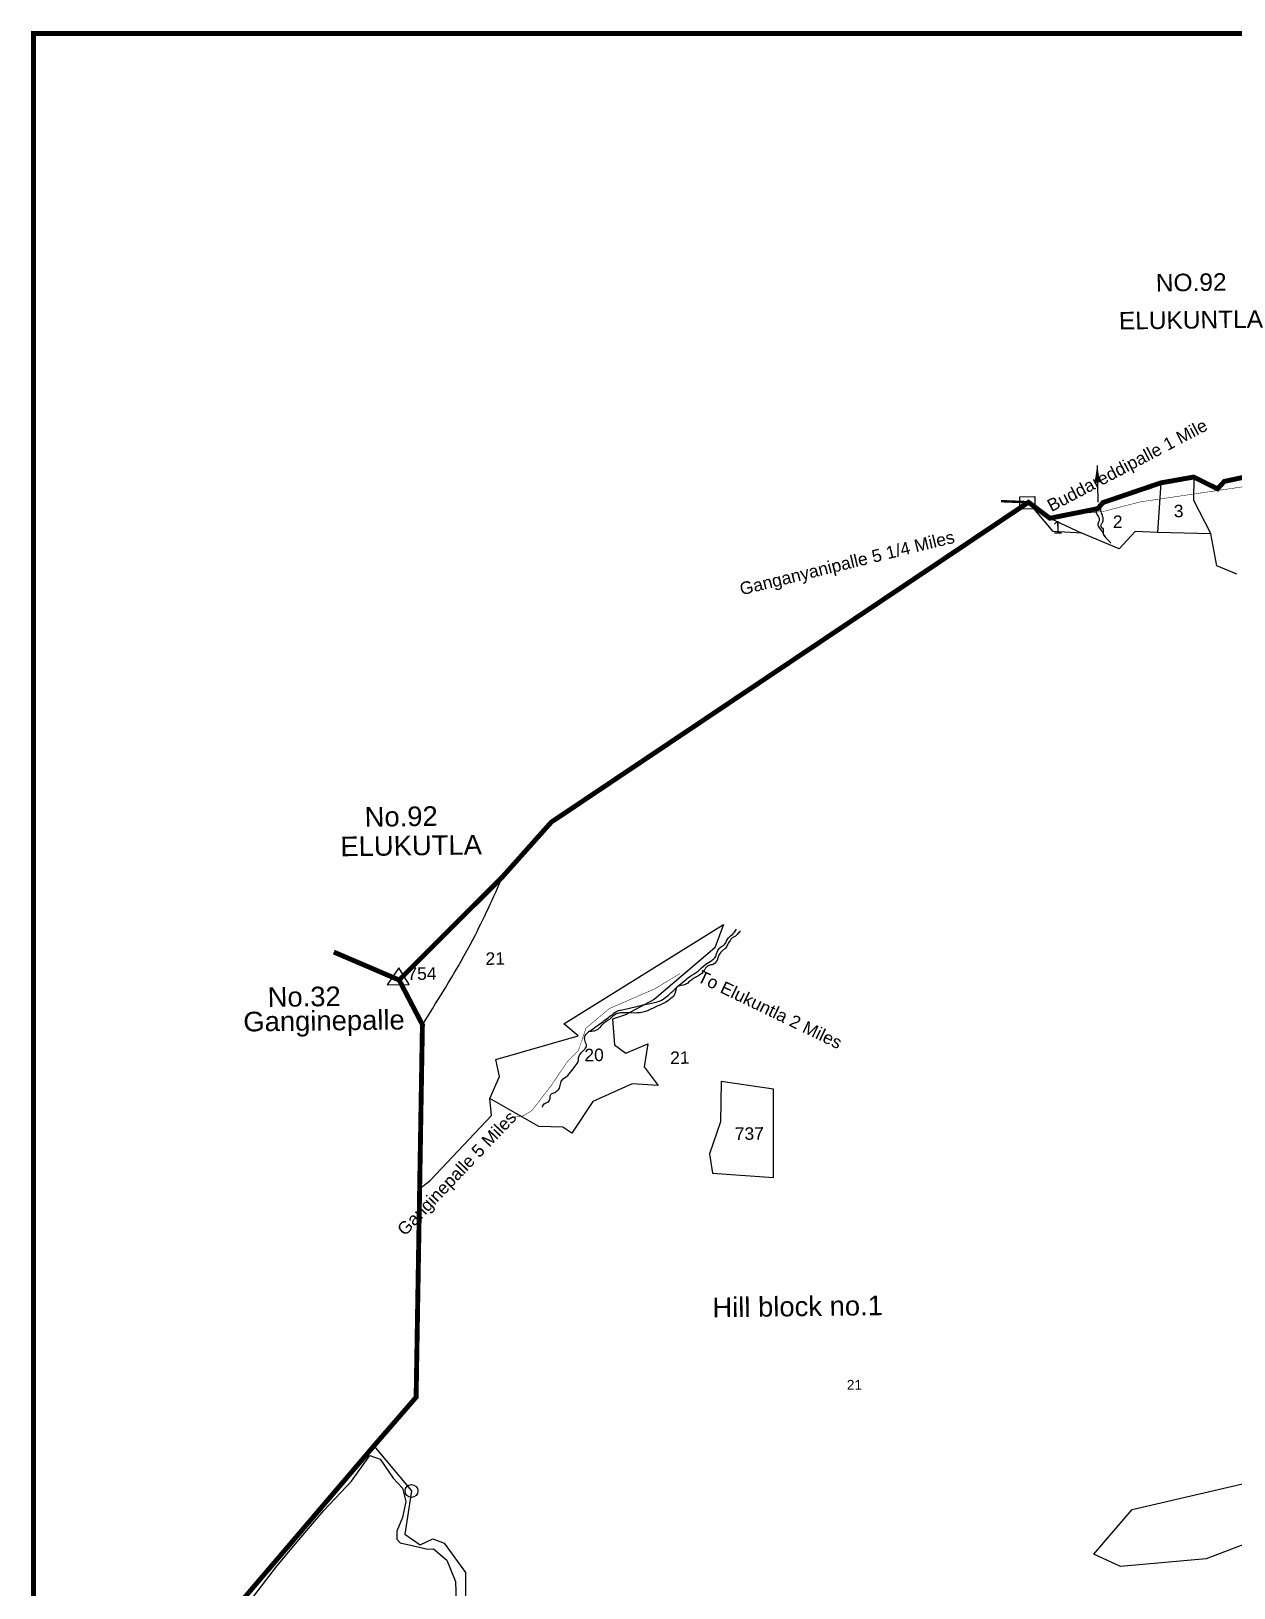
# Model space of a CAD drawing. Header units: feet. Extents: x 806214 to 813245, y 1575800 to 1585148.
# Drawn here: x 806214 to 808677, y 1581960 to 1585148 of the extents above; entities that cross this region are included whole.
import ezdxf
from ezdxf.enums import TextEntityAlignment as Align

# ---------------------------------------------------------------- set-up
doc = ezdxf.new("R2010")
doc.units = ezdxf.units.FT
doc.header["$LTSCALE"] = 15
doc.header["$MEASUREMENT"] = 0
doc.linetypes.add('HIDDEN2', pattern=[0.1875, 0.125, -0.0625])
for name, color, linetype in [('HILL', 17, 'Continuous'), ('PLOT', 7, 'Continuous'), ('PLOT NO', 7, 'Continuous'), ('ROADS', 6, 'Continuous'), ('TANKS-STREAM', 4, 'Continuous'), ('TEXT', 1, 'Continuous'), ('VILLAGE STONES', 240, 'Continuous')]:
    doc.layers.add(name, color=color, linetype=linetype)
doc.layers.add('VILLAGE BOUNDRY', color=5, linetype='HIDDEN2', lineweight=100)
doc.styles.get("Standard").update_dxf_attribs({"font": 'arial.ttf'})
doc.linetypes.add('DOTS', pattern='A,1e-06,-3,["●",Standard,S=3,R=0,X=-1.25,Y=-1.25],-3', length=6.000001)
doc.dimstyles.get("Standard").update_dxf_attribs({"dimtxt": 0.18, "dimasz": 35, "dimexe": 0.18, "dimexo": 0.0625, "dimgap": 0.09, "dimtad": 0, "dimtih": 1, "dimtoh": 1, "dimdec": 4, "dimzin": 0, "dimdsep": 46, "dimtxsty": 'Standard', "dimcen": 0.09, "dimadec": 0, "dimazin": 0, "dimtfac": 1, "dimtdec": 4, "dimtofl": 0, "dimtmove": 0, "dimatfit": 3, "dimfxl": 1, "dimtolj": 1, "dimtzin": 0, "dimarcsym": 0})

msp = doc.modelspace()

# ---------------------------------------------------------------- linework, layer by layer
at = {"layer": 'HILL', "lineweight": -2}
for points in [[(806755.2, 1582050.4), (806813.2, 1582118.4), (806869.4, 1582178.4), (806907.5, 1582230.9), (806928.6, 1582223.6), (806955.3, 1582185), (806974.1, 1582164.2), (806980.6, 1582137.2), (806974, 1582104.1), (806962.5, 1582076.5), (806962.7, 1582060.1), (806969.2, 1582052.3), (806996.4, 1582046.2), (807026.2, 1582039.6), (807037.9, 1582039.8), (807064.8, 1582016.5), (807082.4, 1581973.2), (807083.9, 1581930.1)], [(806647.1, 1581914), (806717, 1582004.3), (806755.2, 1582050.4)]]:
    msp.add_lwpolyline(points, dxfattribs=at)
at = {"layer": 'PLOT', "lineweight": -2}
for points in [[(808526.8, 1584222.6), (808520, 1584121.1)], [(808594.4, 1584234.6), (808593.8, 1584187.5), (808629.1, 1584118)], [(808682.5, 1584035.5), (808641.4, 1584053), (808629.1, 1584118), (808520, 1584121.1), (808474.3, 1584123.3), (808441.7, 1584087.3), (808364.9, 1584119.8), (808306.7, 1584123.2), (808256, 1584183)], [(808299.8, 1584150.2), (808364.9, 1584119.8)], [(807009.3, 1582777.8), (807031, 1582794.4), (807156.5, 1582927.6), (807153, 1582962.3), (807173, 1583006.9), (807165.4, 1583041.8), (807334, 1583090.5), (807304.4, 1583115.3), (807631.3, 1583318.3), (807613.9, 1583270.9), (807489.4, 1583165), (807431, 1583133.7), (807403.9, 1583124.8), (807408.3, 1583072.3), (807431.6, 1583055), (807476.4, 1583074.2), (807468.8, 1583026.7), (807497.9, 1582988.8), (807444.2, 1582991.9), (807363.9, 1582955.8), (807321, 1582891.4), (807302.7, 1582903.4), (807253.4, 1582904.9), (807153, 1582962.3)], [(807626.7, 1582997.2), (807625.3, 1582914.1), (807602.9, 1582849), (807609, 1582808.9), (807734.1, 1582800.2), (807733.5, 1582981), (807626.7, 1582997.2)], [(806915.4, 1582250.6), (806992.5, 1582158.5), (806979, 1582070.3), (807010.3, 1582048.4), (807036.4, 1582060.2), (807059.6, 1582051.7), (807103.4, 1581991.6), (807103.3, 1581918.9)], [(808389.5, 1582029), (808468.5, 1582120.3), (808782.5, 1582193.4), (808937.5, 1582253.7), (808970, 1582206.9), (808927.9, 1582114), (808781.1, 1582081.3), (808620, 1582019.4), (808444.2, 1582003.8), (808389.5, 1582029)]]:
    msp.add_lwpolyline(points, dxfattribs=at)
msp.add_spline([(807014.9, 1583113.2), (807118.6, 1583288.2), (807179.7, 1583417)], degree=3, dxfattribs=at)
at = {"layer": 'PLOT NO', "color": 5, "linetype": 'Continuous', "lineweight": -2, "const_width": 10.2}
msp.add_lwpolyline([(813239.9, 1576334.5), (806218.8, 1576334.5), (806218.8, 1585142.5), (813239.9, 1585142.5)], close=True, dxfattribs=at)
at = {"layer": 'ROADS', "linetype": 'DOTS', "lineweight": -2, "ltscale": 0.15, "const_width": 1}
for points in [[(808303.9, 1584153.9), (808409.6, 1584164.2), (808484.6, 1584183.7), (808600.4, 1584200.7), (808756.1, 1584223.6), (808853, 1584231.1), (808974.4, 1584254.5), (809086.4, 1584238.7), (809120.8, 1584238.3), (809129.4, 1584222.5), (809243.2, 1584247.8), (809358.5, 1584266.2), (809416.9, 1584291.3), (809513.3, 1584295.4), (809557.3, 1584300.2), (809598.3, 1584303.2), (809613.8, 1584310.5), (809631.3, 1584321.2)], [(807202.2, 1582923.7), (807221.8, 1582926.7), (807239.6, 1582937.8), (807251.4, 1582953.2), (807280, 1582990.5), (807311.3, 1583037.2), (807334.5, 1583060.9), (807349.8, 1583106), (807397.7, 1583146.3), (807490.9, 1583186.7), (807542.3, 1583217.9)]]:
    msp.add_lwpolyline(points, dxfattribs=at)
at = {"layer": 'TANKS-STREAM', "linetype": 'Continuous', "lineweight": -2}
for points in [[(808392.2, 1584168.8), (808396.5, 1584157.3), (808399.5, 1584153.2), (808399.6, 1584142.2), (808398.2, 1584138.3), (808401.5, 1584129.7), (808406.6, 1584122.8), (808412.3, 1584112.8), (808419.8, 1584104.7), (808424.7, 1584099)], [(808403.2, 1584176.1), (808404.4, 1584163.7), (808407.2, 1584155.2), (808408.2, 1584147.8), (808406.9, 1584140.8), (808403.6, 1584135.3), (808408.7, 1584127.6), (808409, 1584118.4), (808412.8, 1584112.1)]]:
    msp.add_spline(points, degree=3, dxfattribs=at)
at = {"layer": 'TANKS-STREAM', "lineweight": -2}
for points in [[(807260.4, 1582944.3), (807266, 1582952.7), (807270.8, 1582954.4), (807274.5, 1582957.3), (807276.4, 1582963.7), (807278, 1582970.6), (807283.8, 1582973.5), (807292.4, 1582979.2), (807295.6, 1582983.2), (807297.2, 1582988.6), (807300.6, 1582999.3), (807312.5, 1583009.2), (807323.7, 1583022.9), (807331.8, 1583033.6), (807334.6, 1583042.5), (807335, 1583047.6), (807343.7, 1583059.3), (807349, 1583065.4), (807350.8, 1583068.7), (807348, 1583079.4), (807348.1, 1583090.8), (807355.9, 1583099.2), (807360.3, 1583102.3), (807372.6, 1583110.7), (807395.8, 1583128.1), (807405.8, 1583135.7), (807414.3, 1583141.3), (807423.7, 1583143.6), (807447.9, 1583149.1), (807477.7, 1583156), (807501.5, 1583162), (807524.4, 1583178.9), (807537.4, 1583191.4), (807551.8, 1583203.1), (807562.7, 1583211.7), (807579.3, 1583222.9), (807594.3, 1583236.5), (807607.6, 1583244.9), (807614.8, 1583252.5), (807619.6, 1583265.1), (807627.1, 1583273.1), (807633.7, 1583277.5), (807637.7, 1583285.2), (807643.5, 1583292.8), (807652.4, 1583301.1), (807657.8, 1583308.7)], [(807666.1, 1583305.1), (807659.4, 1583298), (807654.8, 1583293.6), (807649.3, 1583290.9), (807646.7, 1583288.2), (807640.1, 1583277.9), (807635.6, 1583270), (807630.4, 1583265.6), (807622.9, 1583257), (807620.1, 1583250), (807617.2, 1583242.9), (807610.3, 1583236.7), (807601.3, 1583234.3), (807593.2, 1583226.3), (807588.4, 1583219.8), (807581.1, 1583214.2), (807562, 1583202), (807553.7, 1583195.8), (807536.1, 1583190.2), (807531.7, 1583176.4), (807523.9, 1583166.9), (807509.2, 1583157.1), (807492.6, 1583149.9), (807472, 1583140.3), (807449, 1583137.1), (807421, 1583137.2), (807411.9, 1583135.3), (807399.9, 1583125.8), (807382.2, 1583112.3), (807374.2, 1583103.4), (807355.8, 1583099.1)]]:
    msp.add_spline(points, degree=3, dxfattribs=at)
at = {"layer": 'VILLAGE BOUNDRY', "lineweight": -2, "ltscale": 10, "const_width": 10}
for points in [[(806566.6, 1581841.9), (806915.4, 1582250.6), (807002, 1582350.5), (807014.9, 1583113.2), (806967.2, 1583204.7), (807179.7, 1583417), (807278.7, 1583527.9), (808256, 1584183), (808299.8, 1584150.2), (808398, 1584170), (808408.4, 1584182.3), (808526.8, 1584222.6), (808594.4, 1584234.6), (808643.1, 1584210.3), (808656.8, 1584225.5), (808769.9, 1584250.1)], [(806967.2, 1583204.7), (806833.5, 1583262)]]:
    msp.add_lwpolyline(points, dxfattribs=at)
at = {"layer": 'VILLAGE BOUNDRY', "lineweight": -2, "ltscale": 25, "const_width": 5.02}
msp.add_lwpolyline([(808256, 1584183), (808199.7, 1584185.2)], dxfattribs=at)
at = {"layer": 'VILLAGE STONES', "lineweight": -2}
msp.add_lwpolyline([(808238, 1584194.4), (808269, 1584194.8), (808269.3, 1584169.3), (808238.4, 1584168.9)], close=True, dxfattribs=at)
msp.add_lwpolyline([(806942.9, 1583194.8), (806987.9, 1583195.4), (806966.4, 1583229.6), (806942.9, 1583194.8)], dxfattribs=at)
msp.add_circle((806992.5, 1582158.5), 13.2, dxfattribs=at)

# ---------------------------------------------------------------- texts
at = {"layer": 'PLOT NO', "linetype": 'Continuous', "lineweight": -2}
for s, rotation, p in [('Buddareddipalle 1 Mile ', 27.7488, (808303, 1584162.6)), ('Ganganyanipalle 5 1/4 Miles', 13.8315, (807668.2, 1583992.4)), ('To Elukuntla 2 Miles', 334.2507, (807575.8, 1583202.7)), ('Ganginepalle 5 Miles', 46.4616, (806979.2, 1582679.2))]:
    msp.add_text(s, height=25.62, rotation=rotation, dxfattribs=at).set_placement(p)
at = {"layer": 'PLOT NO', "lineweight": -2}
for s, height, p in [('2', 25.6, (808438.7, 1584143.1)), ('3', 25.6, (808563.5, 1584165.1)), ('1', 25.6, (808315.7, 1584131.6)), ('21', 25.62, (807164, 1583248.7)), ('754', 25.62, (807014, 1583217.9)), ('20', 25.62, (807366.4, 1583051.3)), ('21', 25.62, (807542.1, 1583045.8)), ('737', 25.62, (807684.3, 1582890.3))]:
    msp.add_text(s, height=height, rotation=0.7338, dxfattribs=at).set_placement(p, align=Align.MIDDLE_CENTER)
at = {"layer": 'TEXT', "lineweight": -2}
for s, p in [('NO.92', (808517, 1584614.4)), ('ELUKUNTLA', (808441.3, 1584536.7))]:
    msp.add_text(s, height=35.87, rotation=0.7338, dxfattribs=at).set_placement(p)
at = {"layer": 'TEXT', "color": 7, "lineweight": -2}
for s, height, p in [('No.92', 40.15, (806896.8, 1583518.6)), ('ELUKUTLA', 40.15, (806847.1, 1583458.1)), ('No.32', 40.15, (806698.2, 1583149.6)), ('Ganginepalle', 40.148, (806648.4, 1583099.3)), ('Hill block no.1', 40.148, (807609, 1582514.1)), ('21', 20.07, (807884.1, 1582365.7))]:
    msp.add_text(s, height=height, rotation=0.7338, dxfattribs=at).set_placement(p)

# ---------------------------------------------------------------- leaders
at = {"layer": 'VILLAGE BOUNDRY', "linetype": 'Continuous', "lineweight": -2}
msp.add_leader([(808396.6, 1584258.4), (808397.8, 1584183.1)], dimstyle='Standard', override={"dimgap": 0.09, "dimtad": 0}, dxfattribs=at)

doc.saveas('drawing.dxf')
